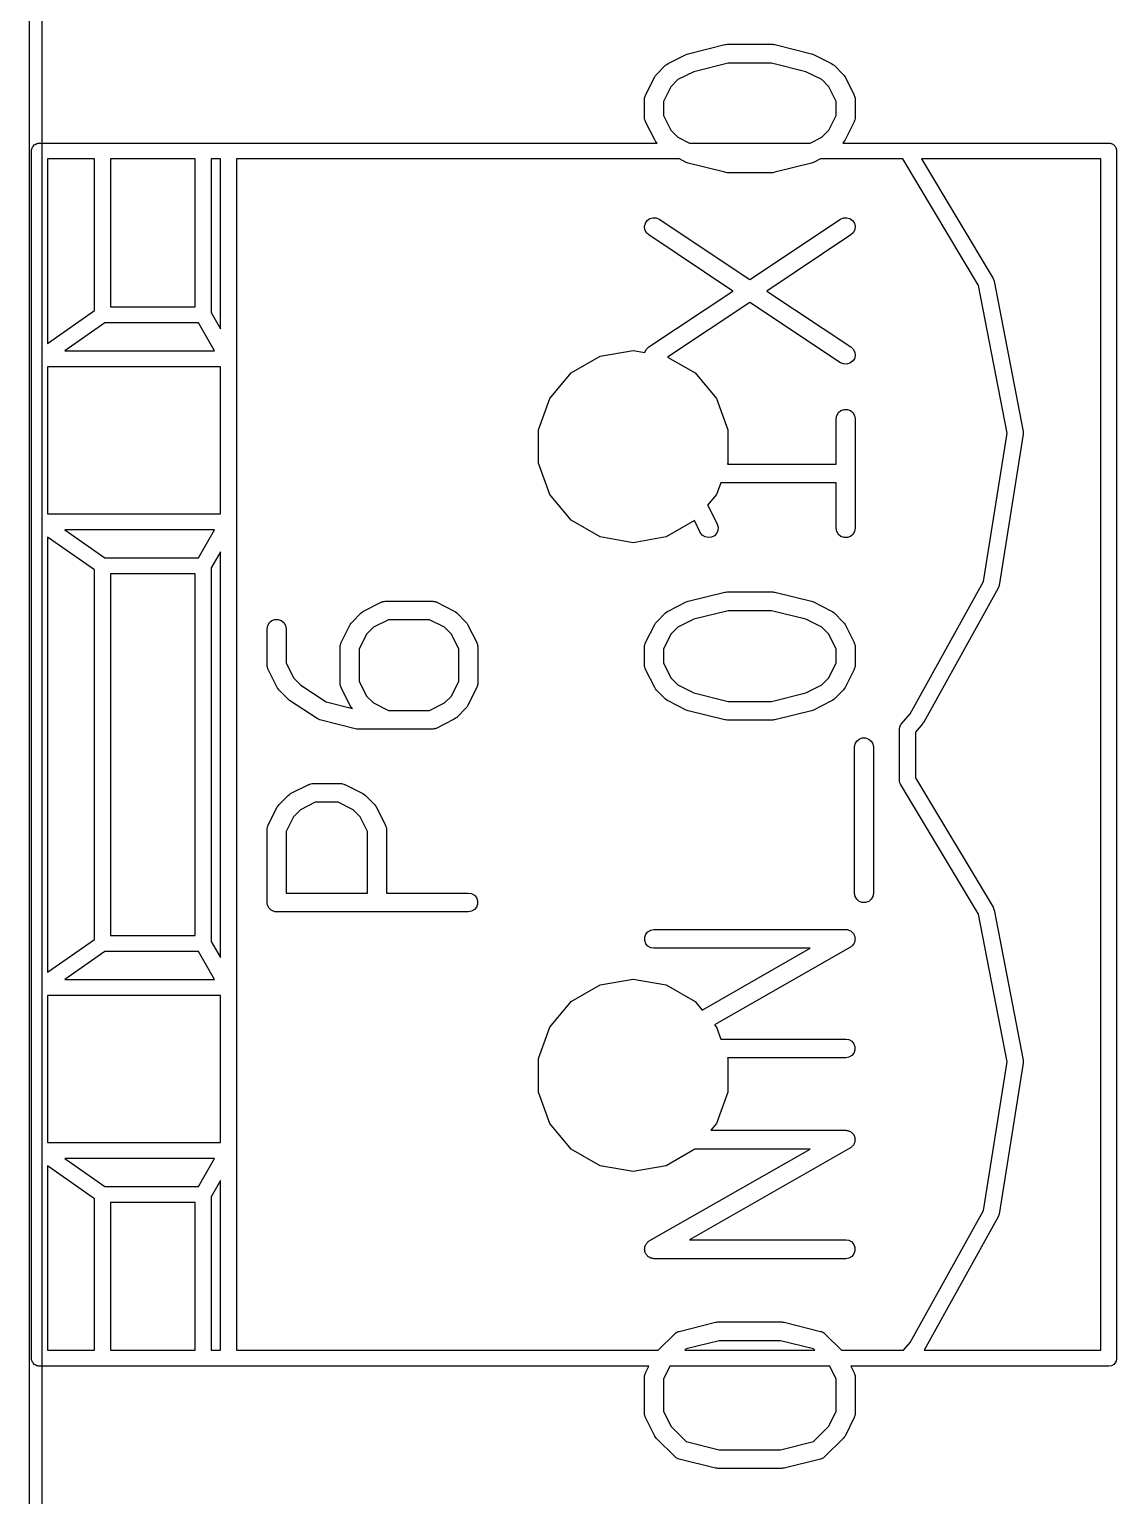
# Model space of a CAD drawing. Extents: x 10 to 287, y -200 to -10.
# Drawn here: x 74.45 to 83.09, y -118.59 to -106.93 of the extents above; entities that cross this region are included whole.
import ezdxf

# ---------------------------------------------------------------- set-up
doc = ezdxf.new("R2010")
doc.units = 0
doc.header["$MEASUREMENT"] = 0
doc.layers.add('BLACK', color=7, linetype='CONTINUOUS')

msp = doc.modelspace()

# ---------------------------------------------------------------- linework, layer by layer
at = {"layer": 'Black'}
for p, q in [((74.45, -130), (74.45, -30)), ((74.55, -30.05), (74.55, -129.95)), ((79.527, -107.204), (79.6722, -107.131)), ((79.6722, -107.131), (79.68, -107.129)), ((79.68, -107.129), (79.6875, -107.126)), ((79.6875, -107.126), (79.9778, -107.053)), ((79.9778, -107.053), (79.987, -107.052)), ((79.987, -107.052), (79.996, -107.051)), ((79.996, -107.051), (80.3589, -107.051)), ((80.3589, -107.051), (80.3679, -107.052)), ((80.3679, -107.052), (80.377, -107.053)), ((80.377, -107.053), (80.6673, -107.126)), ((80.6673, -107.126), (80.6748, -107.129)), ((80.6748, -107.129), (80.6827, -107.131)), ((80.6827, -107.131), (80.8278, -107.204)), ((79.435, -107.29), (79.5075, -107.218)), ((79.5075, -107.218), (79.5174, -107.211)), ((79.5174, -107.211), (79.527, -107.204)), ((79.7319, -107.269), (79.605, -107.332)), ((80.0052, -107.201), (79.7319, -107.269)), ((80.3496, -107.201), (80.0052, -107.201)), ((80.623, -107.269), (80.3496, -107.201)), ((80.7499, -107.332), (80.623, -107.269)), ((80.8278, -107.204), (80.8375, -107.211)), ((80.8375, -107.211), (80.8473, -107.218)), ((80.8473, -107.218), (80.9199, -107.29)), ((79.3483, -107.455), (79.4209, -107.31)), ((79.4209, -107.31), (79.4281, -107.3)), ((79.4281, -107.3), (79.435, -107.29)), ((79.5496, -107.388), (79.4904, -107.506)), ((79.605, -107.332), (79.5496, -107.388)), ((80.8052, -107.388), (80.7499, -107.332)), ((80.8644, -107.506), (80.8052, -107.388)), ((80.9199, -107.29), (80.9268, -107.3)), ((80.9268, -107.3), (80.9339, -107.31)), ((80.9339, -107.31), (81.0065, -107.455)), ((79.3404, -107.489), (79.3412, -107.484)), ((79.3404, -107.634), (79.3404, -107.489)), ((79.3409, -107.48), (79.3434, -107.472)), ((79.3412, -107.484), (79.3409, -107.48)), ((79.3434, -107.472), (79.345, -107.463)), ((79.345, -107.463), (79.3471, -107.459)), ((79.3471, -107.459), (79.3483, -107.455)), ((79.4904, -107.506), (79.4904, -107.616)), ((80.8644, -107.616), (80.8644, -107.506)), ((81.0065, -107.455), (81.0077, -107.459)), ((81.0077, -107.459), (81.0099, -107.463)), ((81.0099, -107.463), (81.0114, -107.472)), ((81.0114, -107.472), (81.0139, -107.48)), ((81.0139, -107.48), (81.0137, -107.484)), ((81.0137, -107.484), (81.0144, -107.489)), ((81.0144, -107.489), (81.0144, -107.634)), ((79.4904, -107.616), (79.5496, -107.734)), ((80.8052, -107.734), (80.8644, -107.616)), ((79.3412, -107.638), (79.3404, -107.634)), ((79.3409, -107.642), (79.3412, -107.638)), ((79.3434, -107.651), (79.3409, -107.642)), ((79.345, -107.659), (79.3434, -107.651)), ((79.3471, -107.663), (79.345, -107.659)), ((79.3483, -107.667), (79.3471, -107.663)), ((79.4209, -107.812), (79.3483, -107.667)), ((79.5496, -107.734), (79.605, -107.79)), ((80.7499, -107.79), (80.8052, -107.734)), ((81.0065, -107.667), (80.9339, -107.812)), ((81.0077, -107.663), (81.0065, -107.667)), ((81.0099, -107.659), (81.0077, -107.663)), ((81.0114, -107.651), (81.0099, -107.659)), ((81.0139, -107.642), (81.0114, -107.651)), ((81.0144, -107.634), (81.0137, -107.638)), ((81.0137, -107.638), (81.0139, -107.642)), ((74.4818, -107.86), (74.4824, -107.859)), ((74.4824, -107.859), (74.4832, -107.858)), ((74.4832, -107.858), (74.4892, -107.851)), ((74.4892, -107.851), (74.4972, -107.847)), ((74.4972, -107.847), (74.4993, -107.845)), ((74.4993, -107.845), (74.5018, -107.844)), ((74.5018, -107.844), (74.5083, -107.84)), ((74.5083, -107.84), (74.5157, -107.839)), ((74.5157, -107.839), (74.52, -107.837)), ((74.52, -107.837), (74.5245, -107.837)), ((74.5245, -107.837), (74.53, -107.837)), ((74.53, -107.837), (79.4396, -107.837)), ((79.4281, -107.822), (79.4209, -107.812)), ((79.435, -107.832), (79.4281, -107.822)), ((79.4396, -107.837), (79.435, -107.832)), ((79.605, -107.79), (79.6984, -107.837)), ((79.6984, -107.837), (80.6564, -107.837)), ((80.6564, -107.837), (80.7499, -107.79)), ((80.9199, -107.832), (80.9153, -107.837)), ((80.9153, -107.837), (83.03, -107.837)), ((80.9268, -107.822), (80.9199, -107.832)), ((80.9339, -107.812), (80.9268, -107.822)), ((83.03, -107.837), (83.0355, -107.837)), ((83.0355, -107.837), (83.0409, -107.837)), ((83.0409, -107.837), (83.0459, -107.839)), ((83.0459, -107.839), (83.0517, -107.84)), ((83.0517, -107.84), (83.0568, -107.843)), ((83.0568, -107.843), (83.0616, -107.845)), ((83.0616, -107.845), (83.0655, -107.848)), ((83.0655, -107.848), (83.0708, -107.851)), ((83.0708, -107.851), (83.0748, -107.856)), ((83.0748, -107.856), (83.0785, -107.859)), ((83.0785, -107.859), (83.0809, -107.863)), ((74.4675, -107.889), (74.4713, -107.878)), ((74.4675, -107.911), (74.4675, -107.889)), ((74.4675, -109.552), (74.4675, -107.911)), ((74.4675, -107.911), (74.4675, -107.911)), ((74.4713, -107.878), (74.4713, -107.878)), ((74.4713, -107.878), (74.4714, -107.878)), ((74.4714, -107.878), (74.475, -107.868)), ((74.475, -107.868), (74.4818, -107.86)), ((74.5945, -107.963), (74.5945, -109.43)), ((74.9679, -107.963), (74.5945, -107.963)), ((74.9679, -109.169), (74.9679, -107.963)), ((75.0949, -107.963), (75.0949, -109.138)), ((75.768, -107.963), (75.0949, -107.963)), ((75.768, -109.138), (75.768, -107.963)), ((75.895, -107.963), (75.895, -109.185)), ((75.9686, -107.963), (75.895, -107.963)), ((75.9686, -109.202), (75.9686, -107.963)), ((79.617, -107.963), (76.0956, -107.963)), ((76.0956, -107.963), (76.0956, -109.202)), ((79.6722, -107.991), (79.617, -107.963)), ((80.7378, -107.963), (80.6827, -107.991)), ((81.3929, -107.963), (80.7378, -107.963)), ((81.9959, -108.969), (81.3929, -107.963)), ((81.541, -107.963), (82.1105, -108.913)), ((82.9663, -107.963), (81.541, -107.963)), ((82.9663, -117.436), (82.9663, -107.963)), ((83.0809, -107.863), (83.085, -107.868)), ((83.085, -107.868), (83.0872, -107.874)), ((83.0872, -107.874), (83.0895, -107.878)), ((83.0895, -107.878), (83.0903, -107.883)), ((83.0903, -107.883), (83.0925, -107.889)), ((83.0925, -107.889), (83.0925, -107.895)), ((83.0925, -107.895), (83.0933, -107.9)), ((83.0933, -107.9), (83.0933, -117.499)), ((79.68, -107.993), (79.6722, -107.991)), ((79.6875, -107.997), (79.68, -107.993)), ((79.9778, -108.069), (79.6875, -107.997)), ((79.987, -108.07), (79.9778, -108.069)), ((79.996, -108.072), (79.987, -108.07)), ((80.3589, -108.072), (79.996, -108.072)), ((80.3679, -108.07), (80.3589, -108.072)), ((80.377, -108.069), (80.3679, -108.07)), ((80.6673, -107.997), (80.377, -108.069)), ((80.6748, -107.993), (80.6673, -107.997)), ((80.6827, -107.991), (80.6748, -107.993)), ((79.3612, -108.453), (79.3822, -108.437)), ((79.3822, -108.437), (79.4072, -108.43)), ((79.4072, -108.43), (79.4332, -108.432)), ((79.4332, -108.432), (79.457, -108.442)), ((79.457, -108.442), (80.1774, -108.922)), ((80.1774, -108.922), (80.8978, -108.442)), ((80.8978, -108.442), (80.9217, -108.432)), ((80.9217, -108.432), (80.9477, -108.43)), ((80.9477, -108.43), (80.9727, -108.437)), ((80.9727, -108.437), (80.9937, -108.453)), ((79.3406, -108.5), (79.3467, -108.474)), ((79.3434, -108.526), (79.3406, -108.5)), ((79.355, -108.549), (79.3434, -108.526)), ((79.3467, -108.474), (79.3612, -108.453)), ((79.3738, -108.567), (79.355, -108.549)), ((80.9999, -108.549), (80.981, -108.567)), ((80.9937, -108.453), (81.0081, -108.474)), ((81.0114, -108.526), (80.9999, -108.549)), ((81.0081, -108.474), (81.0143, -108.5)), ((81.0143, -108.5), (81.0114, -108.526)), ((80.0422, -109.013), (79.3738, -108.567)), ((80.981, -108.567), (80.3126, -109.013)), ((79.3738, -109.458), (80.0422, -109.013)), ((80.3126, -109.013), (80.981, -109.458)), ((82.2229, -110.143), (81.9959, -108.969)), ((82.1105, -108.913), (82.1184, -108.934)), ((82.1184, -108.934), (82.3498, -110.13)), ((75.0949, -109.138), (75.768, -109.138)), ((80.1774, -109.103), (79.524, -109.538)), ((80.8978, -109.583), (80.1774, -109.103)), ((74.5945, -109.43), (74.9679, -109.169)), ((75.895, -109.185), (75.9686, -109.314)), ((75.9686, -109.314), (75.9686, -109.202)), ((76.0956, -109.202), (76.0956, -109.552)), ((75.0514, -109.265), (74.7323, -109.489)), ((75.7947, -109.265), (75.0514, -109.265)), ((75.9226, -109.489), (75.7947, -109.265)), ((74.7323, -109.489), (75.9226, -109.489)), ((78.9884, -109.531), (79.25, -109.485)), ((79.25, -109.485), (79.3432, -109.502)), ((79.3434, -109.5), (79.355, -109.476)), ((79.355, -109.476), (79.3738, -109.458)), ((80.981, -109.458), (80.9999, -109.476)), ((80.9999, -109.476), (81.0114, -109.5)), ((74.4675, -110.848), (74.4675, -109.552)), ((76.0956, -109.552), (76.0956, -110.848)), ((78.7583, -109.664), (78.9884, -109.531)), ((79.3432, -109.502), (79.3434, -109.5)), ((79.524, -109.538), (79.7417, -109.664)), ((80.9217, -109.593), (80.8978, -109.583)), ((80.9477, -109.595), (80.9217, -109.593)), ((80.9727, -109.588), (80.9477, -109.595)), ((80.9937, -109.572), (80.9727, -109.588)), ((81.0081, -109.551), (80.9937, -109.572)), ((81.0143, -109.525), (81.0081, -109.551)), ((81.0114, -109.5), (81.0143, -109.525)), ((74.5945, -109.616), (74.5945, -110.784)), ((75.9686, -109.616), (74.5945, -109.616)), ((75.9686, -110.784), (75.9686, -109.616)), ((78.5876, -109.868), (78.7583, -109.664)), ((79.7417, -109.664), (79.9124, -109.868)), ((78.4967, -110.117), (78.5876, -109.868)), ((79.9124, -109.868), (80.0033, -110.117)), ((80.9019, -109.964), (80.9264, -109.955)), ((80.9264, -109.955), (80.9525, -109.955)), ((80.9525, -109.955), (80.9769, -109.964)), ((80.8644, -110.029), (80.869, -110.003)), ((80.8644, -110.389), (80.8644, -110.029)), ((80.869, -110.003), (80.882, -109.98)), ((80.882, -109.98), (80.9019, -109.964)), ((80.9769, -109.964), (80.9969, -109.98)), ((80.9969, -109.98), (81.0099, -110.003)), ((81.0099, -110.003), (81.0144, -110.029)), ((81.0144, -110.029), (81.0144, -110.899)), ((78.4967, -110.383), (78.4967, -110.117)), ((80.0033, -110.117), (80.0033, -110.383)), ((82.0348, -111.324), (82.2229, -110.143)), ((82.3501, -110.152), (82.1585, -111.355)), ((82.3498, -110.13), (82.3498, -110.13)), ((82.3498, -110.13), (82.3501, -110.152)), ((78.5876, -110.632), (78.4967, -110.383)), ((80.0033, -110.383), (80.001, -110.389)), ((80.001, -110.389), (80.8644, -110.389)), ((79.9464, -110.539), (79.9124, -110.632)), ((80.8644, -110.539), (79.9464, -110.539)), ((80.8644, -110.899), (80.8644, -110.539)), ((78.7583, -110.836), (78.5876, -110.632)), ((79.9124, -110.632), (79.8421, -110.716)), ((79.8421, -110.716), (79.8454, -110.721)), ((79.8454, -110.721), (79.9179, -110.866)), ((74.4675, -111.301), (74.4675, -110.848)), ((74.5945, -110.784), (75.9686, -110.784)), ((76.0956, -110.848), (76.0956, -111.198)), ((78.9884, -110.969), (78.7583, -110.836)), ((79.7367, -110.839), (79.5116, -110.969)), ((79.7838, -110.933), (79.7367, -110.839)), ((79.9179, -110.866), (79.9254, -110.891)), ((79.9254, -110.891), (79.9238, -110.917)), ((74.9679, -111.231), (74.5945, -110.97)), ((74.5945, -110.97), (74.5945, -111.301)), ((74.7323, -110.911), (75.0514, -111.135)), ((75.9226, -110.911), (74.7323, -110.911)), ((75.7947, -111.135), (75.9226, -110.911)), ((79.25, -111.015), (78.9884, -110.969)), ((79.5116, -110.969), (79.25, -111.015)), ((79.7993, -110.954), (79.7838, -110.933)), ((79.821, -110.968), (79.7993, -110.954)), ((79.8464, -110.974), (79.821, -110.968)), ((79.8722, -110.971), (79.8464, -110.974)), ((79.8955, -110.96), (79.8722, -110.971)), ((79.9134, -110.941), (79.8955, -110.96)), ((79.9238, -110.917), (79.9134, -110.941)), ((80.869, -110.925), (80.8644, -110.899)), ((80.882, -110.948), (80.869, -110.925)), ((80.9019, -110.964), (80.882, -110.948)), ((80.9264, -110.973), (80.9019, -110.964)), ((80.9525, -110.973), (80.9264, -110.973)), ((80.9769, -110.964), (80.9525, -110.973)), ((80.9969, -110.948), (80.9769, -110.964)), ((81.0099, -110.925), (80.9969, -110.948)), ((81.0144, -110.899), (81.0099, -110.925)), ((75.9686, -111.086), (75.895, -111.215)), ((75.9686, -111.198), (75.9686, -111.086)), ((74.9679, -111.301), (74.9679, -111.231)), ((75.0514, -111.135), (75.7947, -111.135)), ((75.895, -111.215), (75.895, -111.301)), ((75.9686, -111.301), (75.9686, -111.198)), ((76.0956, -111.198), (76.0956, -111.301)), ((74.4675, -114.552), (74.4675, -111.301)), ((74.5945, -111.301), (74.5945, -114.43)), ((74.9679, -114.169), (74.9679, -111.301)), ((75.0949, -111.262), (75.0949, -111.301)), ((75.768, -111.262), (75.0949, -111.262)), ((75.0949, -111.301), (75.0949, -114.138)), ((75.768, -111.301), (75.768, -111.262)), ((75.768, -114.138), (75.768, -111.301)), ((75.895, -111.301), (75.895, -114.185)), ((75.9686, -114.202), (75.9686, -111.301)), ((76.0956, -111.301), (76.0956, -114.202)), ((81.4517, -112.374), (82.0348, -111.324)), ((82.1585, -111.355), (82.1513, -111.376)), ((79.6875, -111.48), (79.9778, -111.407)), ((79.9778, -111.407), (79.987, -111.407)), ((79.987, -111.407), (79.996, -111.405)), ((79.996, -111.405), (80.3589, -111.405)), ((80.3589, -111.405), (80.3679, -111.407)), ((80.3679, -111.407), (80.377, -111.407)), ((80.377, -111.407), (80.6673, -111.48)), ((82.1513, -111.376), (81.5597, -112.441)), ((77.0155, -111.645), (77.0881, -111.572)), ((77.0881, -111.572), (77.098, -111.565)), ((77.098, -111.565), (77.1076, -111.558)), ((77.1076, -111.558), (77.2527, -111.485)), ((77.2527, -111.485), (77.2569, -111.484)), ((77.2569, -111.484), (77.2606, -111.482)), ((77.2606, -111.482), (77.2693, -111.481)), ((77.2693, -111.481), (77.2777, -111.478)), ((77.2777, -111.478), (77.282, -111.478)), ((77.282, -111.478), (77.2863, -111.478)), ((77.2863, -111.478), (77.6491, -111.478)), ((77.6491, -111.478), (77.6534, -111.478)), ((77.6534, -111.478), (77.6577, -111.478)), ((77.6577, -111.478), (77.6661, -111.481)), ((77.6661, -111.481), (77.6748, -111.482)), ((77.6748, -111.482), (77.6785, -111.484)), ((77.6785, -111.484), (77.6827, -111.485)), ((77.6827, -111.485), (77.8278, -111.558)), ((77.8278, -111.558), (77.8375, -111.565)), ((77.8375, -111.565), (77.8473, -111.572)), ((77.8473, -111.572), (77.9199, -111.645)), ((79.435, -111.645), (79.5075, -111.572)), ((79.5075, -111.572), (79.5174, -111.565)), ((79.5174, -111.565), (79.527, -111.558)), ((79.527, -111.558), (79.6722, -111.485)), ((79.6722, -111.485), (79.68, -111.483)), ((79.68, -111.483), (79.6875, -111.48)), ((80.0052, -111.555), (79.7319, -111.623)), ((80.3496, -111.555), (80.0052, -111.555)), ((80.623, -111.623), (80.3496, -111.555)), ((80.6673, -111.48), (80.6748, -111.483)), ((80.6748, -111.483), (80.6827, -111.485)), ((80.6827, -111.485), (80.8278, -111.558)), ((80.8278, -111.558), (80.8375, -111.565)), ((80.8375, -111.565), (80.8473, -111.572)), ((80.8473, -111.572), (80.9199, -111.645)), ((76.3404, -111.698), (76.345, -111.672)), ((76.3404, -111.988), (76.3404, -111.698)), ((76.345, -111.672), (76.358, -111.65)), ((76.358, -111.65), (76.3779, -111.633)), ((76.3779, -111.633), (76.4024, -111.624)), ((76.4024, -111.624), (76.4285, -111.624)), ((76.4285, -111.624), (76.4529, -111.633)), ((76.4529, -111.633), (76.4729, -111.65)), ((76.4729, -111.65), (76.4859, -111.672)), ((76.4859, -111.672), (76.4904, -111.698)), ((76.4904, -111.698), (76.4904, -111.97)), ((76.9289, -111.809), (77.0015, -111.664)), ((77.0015, -111.664), (77.0086, -111.655)), ((77.0086, -111.655), (77.0155, -111.645)), ((77.1856, -111.687), (77.1302, -111.742)), ((77.304, -111.628), (77.1856, -111.687)), ((77.6314, -111.628), (77.304, -111.628)), ((77.7499, -111.687), (77.6314, -111.628)), ((77.8052, -111.742), (77.7499, -111.687)), ((77.9199, -111.645), (77.9268, -111.655)), ((77.9268, -111.655), (77.9339, -111.664)), ((77.9339, -111.664), (78.0065, -111.809)), ((79.3483, -111.809), (79.4209, -111.664)), ((79.4209, -111.664), (79.4281, -111.655)), ((79.4281, -111.655), (79.435, -111.645)), ((79.605, -111.687), (79.5496, -111.742)), ((79.7319, -111.623), (79.605, -111.687)), ((80.7499, -111.687), (80.623, -111.623)), ((80.8052, -111.742), (80.7499, -111.687)), ((80.9199, -111.645), (80.9268, -111.655)), ((80.9268, -111.655), (80.9339, -111.664)), ((80.9339, -111.664), (81.0065, -111.809)), ((76.924, -111.826), (76.9255, -111.817)), ((76.9255, -111.817), (76.9277, -111.813)), ((76.9277, -111.813), (76.9289, -111.809)), ((77.1302, -111.742), (77.071, -111.861)), ((77.8644, -111.861), (77.8052, -111.742)), ((78.0065, -111.809), (78.0077, -111.813)), ((78.0077, -111.813), (78.0099, -111.817)), ((78.0099, -111.817), (78.0114, -111.826)), ((79.3434, -111.826), (79.345, -111.817)), ((79.345, -111.817), (79.3471, -111.813)), ((79.3471, -111.813), (79.3483, -111.809)), ((79.5496, -111.742), (79.4904, -111.861)), ((80.8644, -111.861), (80.8052, -111.742)), ((81.0065, -111.809), (81.0077, -111.813)), ((81.0077, -111.813), (81.0099, -111.817)), ((81.0099, -111.817), (81.0114, -111.826)), ((76.921, -111.843), (76.9218, -111.839)), ((76.921, -112.133), (76.921, -111.843)), ((76.9215, -111.834), (76.924, -111.826)), ((76.9218, -111.839), (76.9215, -111.834)), ((77.071, -111.861), (77.071, -112.115)), ((77.8644, -112.115), (77.8644, -111.861)), ((78.0114, -111.826), (78.0139, -111.834)), ((78.0139, -111.834), (78.0137, -111.839)), ((78.0137, -111.839), (78.0144, -111.843)), ((78.0144, -111.843), (78.0144, -112.133)), ((79.3404, -111.843), (79.3412, -111.839)), ((79.3404, -111.988), (79.3404, -111.843)), ((79.3409, -111.834), (79.3434, -111.826)), ((79.3412, -111.839), (79.3409, -111.834)), ((79.4904, -111.861), (79.4904, -111.97)), ((80.8644, -111.97), (80.8644, -111.861)), ((81.0114, -111.826), (81.0139, -111.834)), ((81.0139, -111.834), (81.0137, -111.839)), ((81.0137, -111.839), (81.0144, -111.843)), ((81.0144, -111.843), (81.0144, -111.988)), ((76.3412, -111.992), (76.3404, -111.988)), ((76.3409, -111.997), (76.3412, -111.992)), ((76.3434, -112.005), (76.3409, -111.997)), ((76.345, -112.014), (76.3434, -112.005)), ((76.3471, -112.017), (76.345, -112.014)), ((76.3483, -112.022), (76.3471, -112.017)), ((76.4209, -112.167), (76.3483, -112.022)), ((76.4904, -111.97), (76.5496, -112.089)), ((79.3412, -111.992), (79.3404, -111.988)), ((79.3409, -111.997), (79.3412, -111.992)), ((79.3434, -112.005), (79.3409, -111.997)), ((79.345, -112.014), (79.3434, -112.005)), ((79.3471, -112.017), (79.345, -112.014)), ((79.3483, -112.022), (79.3471, -112.017)), ((79.4209, -112.167), (79.3483, -112.022)), ((79.4904, -111.97), (79.5496, -112.089)), ((80.8052, -112.089), (80.8644, -111.97)), ((81.0065, -112.022), (80.9339, -112.167)), ((81.0077, -112.017), (81.0065, -112.022)), ((81.0099, -112.014), (81.0077, -112.017)), ((81.0114, -112.005), (81.0099, -112.014)), ((81.0139, -111.997), (81.0114, -112.005)), ((81.0144, -111.988), (81.0137, -111.992)), ((81.0137, -111.992), (81.0139, -111.997)), ((76.4281, -112.176), (76.4209, -112.167)), ((76.5496, -112.089), (76.6084, -112.147)), ((76.6084, -112.147), (76.8091, -112.281)), ((76.9218, -112.137), (76.921, -112.133)), ((76.9215, -112.142), (76.9218, -112.137)), ((76.924, -112.15), (76.9215, -112.142)), ((76.9255, -112.159), (76.924, -112.15)), ((76.9277, -112.163), (76.9255, -112.159)), ((76.9289, -112.167), (76.9277, -112.163)), ((77.0015, -112.312), (76.9289, -112.167)), ((77.071, -112.115), (77.1302, -112.234)), ((77.8052, -112.234), (77.8644, -112.115)), ((78.0065, -112.167), (77.9339, -112.312)), ((78.0077, -112.163), (78.0065, -112.167)), ((78.0099, -112.159), (78.0077, -112.163)), ((78.0114, -112.15), (78.0099, -112.159)), ((78.0139, -112.142), (78.0114, -112.15)), ((78.0144, -112.133), (78.0137, -112.137)), ((78.0137, -112.137), (78.0139, -112.142)), ((79.4281, -112.176), (79.4209, -112.167)), ((79.5496, -112.089), (79.605, -112.144)), ((79.605, -112.144), (79.7319, -112.208)), ((80.623, -112.208), (80.7499, -112.144)), ((80.7499, -112.144), (80.8052, -112.089)), ((80.9339, -112.167), (80.9268, -112.176)), ((76.435, -112.186), (76.4281, -112.176)), ((76.5075, -112.259), (76.435, -112.186)), ((76.5136, -112.263), (76.5075, -112.259)), ((76.519, -112.268), (76.5136, -112.263)), ((76.7367, -112.413), (76.519, -112.268)), ((76.8091, -112.281), (77.0176, -112.333)), ((77.1302, -112.234), (77.1856, -112.289)), ((77.1856, -112.289), (77.304, -112.348)), ((77.6314, -112.348), (77.7499, -112.289)), ((77.7499, -112.289), (77.8052, -112.234)), ((79.435, -112.186), (79.4281, -112.176)), ((79.5075, -112.259), (79.435, -112.186)), ((79.5174, -112.266), (79.5075, -112.259)), ((79.527, -112.273), (79.5174, -112.266)), ((79.6722, -112.345), (79.527, -112.273)), ((79.7319, -112.208), (80.0052, -112.276)), ((80.0052, -112.276), (80.3496, -112.276)), ((80.3496, -112.276), (80.623, -112.208)), ((80.8278, -112.273), (80.6827, -112.345)), ((80.8375, -112.266), (80.8278, -112.273)), ((80.8473, -112.259), (80.8375, -112.266)), ((80.9199, -112.186), (80.8473, -112.259)), ((80.9268, -112.176), (80.9199, -112.186)), ((77.0086, -112.321), (77.0015, -112.312)), ((77.0155, -112.331), (77.0086, -112.321)), ((77.0176, -112.333), (77.0155, -112.331)), ((77.304, -112.348), (77.6314, -112.348)), ((77.8473, -112.404), (77.8375, -112.411)), ((77.9199, -112.331), (77.8473, -112.404)), ((77.9268, -112.321), (77.9199, -112.331)), ((77.9339, -112.312), (77.9268, -112.321)), ((79.68, -112.348), (79.6722, -112.345)), ((79.6875, -112.351), (79.68, -112.348)), ((79.9778, -112.424), (79.6875, -112.351)), ((80.6673, -112.351), (80.377, -112.424)), ((80.6748, -112.348), (80.6673, -112.351)), ((80.6827, -112.345), (80.6748, -112.348)), ((81.3808, -112.458), (81.4517, -112.374)), ((76.7484, -112.418), (76.7367, -112.413)), ((76.7601, -112.424), (76.7484, -112.418)), ((77.0504, -112.496), (76.7601, -112.424)), ((77.0595, -112.497), (77.0504, -112.496)), ((77.0686, -112.498), (77.0595, -112.497)), ((77.6491, -112.498), (77.0686, -112.498)), ((77.6534, -112.498), (77.6491, -112.498)), ((77.6577, -112.498), (77.6534, -112.498)), ((77.6661, -112.495), (77.6577, -112.498)), ((77.6748, -112.494), (77.6661, -112.495)), ((77.6785, -112.492), (77.6748, -112.494)), ((77.6827, -112.491), (77.6785, -112.492)), ((77.8278, -112.418), (77.6827, -112.491)), ((77.8375, -112.411), (77.8278, -112.418)), ((79.987, -112.424), (79.9778, -112.424)), ((79.996, -112.426), (79.987, -112.424)), ((80.3589, -112.426), (79.996, -112.426)), ((80.3679, -112.424), (80.3589, -112.426)), ((80.377, -112.424), (80.3679, -112.424)), ((81.366, -112.499), (81.3698, -112.477)), ((81.3665, -112.502), (81.366, -112.499)), ((81.3665, -112.9), (81.3665, -112.502)), ((81.3698, -112.477), (81.3808, -112.458)), ((81.5529, -112.451), (81.4935, -112.521)), ((81.4935, -112.521), (81.4935, -112.884)), ((81.5559, -112.445), (81.5529, -112.451)), ((81.5597, -112.441), (81.5559, -112.445)), ((81.0096, -112.641), (81.0141, -112.615)), ((81.0141, -112.615), (81.0271, -112.593)), ((81.0271, -112.593), (81.0471, -112.576)), ((81.0471, -112.576), (81.0715, -112.567)), ((81.0715, -112.567), (81.0976, -112.567)), ((81.0976, -112.567), (81.1221, -112.576)), ((81.1221, -112.576), (81.142, -112.593)), ((81.142, -112.593), (81.155, -112.615)), ((81.155, -112.615), (81.1596, -112.641)), ((81.0096, -113.802), (81.0096, -112.641)), ((81.1596, -112.641), (81.1596, -113.802)), ((76.527, -113.009), (76.6722, -112.937)), ((76.6722, -112.937), (76.6763, -112.936)), ((76.6763, -112.936), (76.6801, -112.934)), ((76.6801, -112.934), (76.6887, -112.932)), ((76.6887, -112.932), (76.6971, -112.929)), ((76.6971, -112.929), (76.7015, -112.93)), ((76.7015, -112.93), (76.7057, -112.929)), ((76.7057, -112.929), (76.9234, -112.929)), ((76.9234, -112.929), (76.9277, -112.93)), ((76.9277, -112.93), (76.932, -112.929)), ((76.932, -112.929), (76.9404, -112.932)), ((76.9404, -112.932), (76.9491, -112.934)), ((76.9491, -112.934), (76.9528, -112.936)), ((76.9528, -112.936), (76.957, -112.937)), ((76.957, -112.937), (77.1021, -113.009)), ((81.3671, -112.904), (81.3665, -112.9)), ((81.3673, -112.913), (81.3671, -112.904)), ((81.3702, -112.921), (81.3673, -112.913)), ((81.3703, -112.922), (81.3702, -112.921)), ((81.3708, -112.923), (81.3703, -112.922)), ((81.3752, -112.934), (81.3708, -112.923)), ((81.9959, -113.969), (81.3752, -112.934)), ((81.4935, -112.884), (82.1105, -113.913)), ((76.4209, -113.116), (76.4281, -113.106)), ((76.4281, -113.106), (76.435, -113.096)), ((76.435, -113.096), (76.5075, -113.024)), ((76.5075, -113.024), (76.5174, -113.017)), ((76.5174, -113.017), (76.527, -113.009)), ((76.7234, -113.079), (76.605, -113.138)), ((76.9057, -113.079), (76.7234, -113.079)), ((77.0241, -113.138), (76.9057, -113.079)), ((77.1021, -113.009), (77.1118, -113.017)), ((77.1118, -113.017), (77.1216, -113.024)), ((77.1216, -113.024), (77.1942, -113.096)), ((77.1942, -113.096), (77.2011, -113.106)), ((77.2011, -113.106), (77.2082, -113.116)), ((76.3483, -113.261), (76.4209, -113.116)), ((76.5496, -113.194), (76.4904, -113.312)), ((76.605, -113.138), (76.5496, -113.194)), ((77.0795, -113.194), (77.0241, -113.138)), ((77.1387, -113.312), (77.0795, -113.194)), ((77.2082, -113.116), (77.2808, -113.261)), ((76.3404, -113.294), (76.3412, -113.29)), ((76.3404, -113.875), (76.3404, -113.294)), ((76.3409, -113.286), (76.3434, -113.277)), ((76.3412, -113.29), (76.3409, -113.286)), ((76.3434, -113.277), (76.345, -113.269)), ((76.345, -113.269), (76.3471, -113.265)), ((76.3471, -113.265), (76.3483, -113.261)), ((76.4904, -113.312), (76.4904, -113.8)), ((77.1387, -113.8), (77.1387, -113.312)), ((77.2808, -113.261), (77.282, -113.265)), ((77.282, -113.265), (77.2842, -113.269)), ((77.2842, -113.269), (77.2857, -113.277)), ((77.2857, -113.277), (77.2882, -113.286)), ((77.2882, -113.286), (77.288, -113.29)), ((77.288, -113.29), (77.2887, -113.294)), ((77.2887, -113.294), (77.2887, -113.8)), ((76.4904, -113.8), (77.1387, -113.8)), ((77.2887, -113.8), (77.9394, -113.8)), ((77.9394, -113.8), (77.9651, -113.804)), ((77.9651, -113.804), (77.9876, -113.817)), ((81.0141, -113.828), (81.0096, -113.802)), ((81.1596, -113.802), (81.155, -113.828)), ((76.3416, -113.881), (76.3404, -113.875)), ((76.3416, -113.888), (76.3416, -113.881)), ((76.3438, -113.894), (76.3416, -113.888)), ((76.345, -113.901), (76.3438, -113.894)), ((76.3482, -113.906), (76.345, -113.901)), ((76.3505, -113.912), (76.3482, -113.906)), ((76.3547, -113.917), (76.3505, -113.912)), ((76.358, -113.923), (76.3547, -113.917)), ((76.363, -113.927), (76.358, -113.923)), ((77.9876, -113.817), (78.0044, -113.837)), ((78.0044, -113.912), (77.9876, -113.932)), ((78.0044, -113.837), (78.0133, -113.862)), ((78.0133, -113.888), (78.0044, -113.912)), ((78.0133, -113.862), (78.0133, -113.888)), ((81.0271, -113.85), (81.0141, -113.828)), ((81.0471, -113.867), (81.0271, -113.85)), ((81.0715, -113.876), (81.0471, -113.867)), ((81.0976, -113.876), (81.0715, -113.876)), ((81.1221, -113.867), (81.0976, -113.876)), ((81.142, -113.85), (81.1221, -113.867)), ((81.155, -113.828), (81.142, -113.85)), ((82.1105, -113.913), (82.1171, -113.93)), ((76.3672, -113.932), (76.363, -113.927)), ((76.3729, -113.936), (76.3672, -113.932)), ((76.3779, -113.94), (76.3729, -113.936)), ((76.3841, -113.942), (76.3779, -113.94)), ((76.3898, -113.945), (76.3841, -113.942)), ((76.3962, -113.946), (76.3898, -113.945)), ((76.4024, -113.949), (76.3962, -113.946)), ((76.409, -113.949), (76.4024, -113.949)), ((76.4154, -113.95), (76.409, -113.949)), ((77.9394, -113.95), (76.4154, -113.95)), ((77.9651, -113.945), (77.9394, -113.95)), ((77.9876, -113.932), (77.9651, -113.945)), ((82.2229, -115.143), (81.9959, -113.969)), ((82.1171, -113.93), (82.1184, -113.934)), ((82.1184, -113.934), (82.3498, -115.13)), ((75.0949, -114.138), (75.768, -114.138)), ((79.3416, -114.152), (79.3505, -114.128)), ((79.3416, -114.178), (79.3416, -114.152)), ((79.3505, -114.128), (79.3672, -114.108)), ((79.3672, -114.108), (79.3898, -114.095)), ((79.3898, -114.095), (79.4154, -114.09)), ((79.4154, -114.09), (80.9394, -114.09)), ((80.9394, -114.09), (80.9461, -114.091)), ((80.9461, -114.091), (80.9528, -114.091)), ((80.9528, -114.091), (80.9588, -114.094)), ((80.9588, -114.094), (80.9651, -114.095)), ((80.9651, -114.095), (80.9709, -114.098)), ((80.9709, -114.098), (80.9772, -114.1)), ((80.9772, -114.1), (80.9821, -114.104)), ((80.9821, -114.104), (80.9876, -114.108)), ((80.9876, -114.108), (80.992, -114.113)), ((80.992, -114.113), (80.9971, -114.117)), ((80.9971, -114.117), (81.0003, -114.123)), ((81.0003, -114.123), (81.0044, -114.128)), ((81.0044, -114.128), (81.0067, -114.134)), ((81.0067, -114.134), (81.01, -114.14)), ((81.01, -114.14), (81.0111, -114.146)), ((81.0111, -114.146), (81.0133, -114.152)), ((81.0133, -114.152), (81.0133, -114.159)), ((74.5945, -114.43), (74.9679, -114.169)), ((75.0514, -114.265), (74.7323, -114.489)), ((75.7947, -114.265), (75.0514, -114.265)), ((75.9226, -114.489), (75.7947, -114.265)), ((75.895, -114.185), (75.9686, -114.314)), ((75.9686, -114.314), (75.9686, -114.202)), ((76.0956, -114.202), (76.0956, -114.552)), ((79.3505, -114.203), (79.3416, -114.178)), ((79.3672, -114.223), (79.3505, -114.203)), ((79.3898, -114.236), (79.3672, -114.223)), ((79.4154, -114.24), (79.3898, -114.236)), ((80.657, -114.24), (79.4154, -114.24)), ((79.7979, -114.731), (80.657, -114.24)), ((80.9766, -114.23), (79.8959, -114.848)), ((80.9818, -114.226), (80.9766, -114.23)), ((80.9876, -114.223), (80.9818, -114.226)), ((80.9917, -114.218), (80.9876, -114.223)), ((80.9967, -114.214), (80.9917, -114.218)), ((81.0001, -114.208), (80.9967, -114.214)), ((81.0044, -114.203), (81.0001, -114.208)), ((81.0066, -114.197), (81.0044, -114.203)), ((81.0098, -114.191), (81.0066, -114.197)), ((81.011, -114.184), (81.0098, -114.191)), ((81.0133, -114.178), (81.011, -114.184)), ((81.0133, -114.159), (81.0144, -114.165)), ((81.0144, -114.165), (81.0133, -114.172)), ((81.0133, -114.172), (81.0133, -114.178)), ((74.7323, -114.489), (75.9226, -114.489)), ((78.9884, -114.531), (79.25, -114.485)), ((79.25, -114.485), (79.5116, -114.531)), ((74.4675, -115.848), (74.4675, -114.552)), ((74.5945, -114.616), (74.5945, -115.784)), ((75.9686, -114.616), (74.5945, -114.616)), ((75.9686, -115.784), (75.9686, -114.616)), ((76.0956, -114.552), (76.0956, -115.848)), ((78.7583, -114.664), (78.9884, -114.531)), ((79.5116, -114.531), (79.7417, -114.664)), ((78.5876, -114.868), (78.7583, -114.664)), ((79.7417, -114.664), (79.7979, -114.731)), ((79.8959, -114.848), (79.9124, -114.868)), ((78.4967, -115.117), (78.5876, -114.868)), ((79.9124, -114.868), (79.9464, -114.961)), ((79.9464, -114.961), (80.9394, -114.961)), ((80.9394, -114.961), (80.9651, -114.966)), ((80.9651, -114.966), (80.9876, -114.979)), ((80.9876, -114.979), (81.0044, -114.999)), ((81.0044, -115.074), (80.9876, -115.093)), ((81.0044, -114.999), (81.0133, -115.023)), ((81.0133, -115.049), (81.0044, -115.074)), ((81.0133, -115.023), (81.0133, -115.049)), ((78.4967, -115.383), (78.4967, -115.117)), ((80.9394, -115.111), (80.001, -115.111)), ((80.001, -115.111), (80.0033, -115.117)), ((80.0033, -115.117), (80.0033, -115.383)), ((80.9651, -115.106), (80.9394, -115.111)), ((80.9876, -115.093), (80.9651, -115.106)), ((82.0348, -116.324), (82.2229, -115.143)), ((82.3501, -115.152), (82.1585, -116.355)), ((82.3498, -115.13), (82.3498, -115.13)), ((82.3498, -115.13), (82.3501, -115.152)), ((78.5876, -115.632), (78.4967, -115.383)), ((80.0033, -115.383), (79.9124, -115.632)), ((78.7583, -115.836), (78.5876, -115.632)), ((79.9124, -115.632), (79.8669, -115.687)), ((74.5945, -115.784), (75.9686, -115.784)), ((79.8669, -115.687), (80.9394, -115.687)), ((80.9394, -115.687), (80.9461, -115.688)), ((80.9461, -115.688), (80.9528, -115.688)), ((80.9528, -115.688), (80.9588, -115.69)), ((80.9588, -115.69), (80.9651, -115.691)), ((80.9651, -115.691), (80.9709, -115.695)), ((80.9709, -115.695), (80.9772, -115.697)), ((80.9772, -115.697), (80.9821, -115.701)), ((80.9821, -115.701), (80.9876, -115.704)), ((80.9876, -115.704), (80.992, -115.709)), ((80.992, -115.709), (80.9971, -115.714)), ((80.9971, -115.714), (81.0003, -115.719)), ((81.0003, -115.719), (81.0044, -115.724)), ((81.0044, -115.724), (81.0067, -115.731)), ((81.0098, -115.788), (81.0066, -115.793)), ((81.0067, -115.731), (81.01, -115.736)), ((81.011, -115.781), (81.0098, -115.788)), ((81.01, -115.736), (81.0111, -115.743)), ((81.0133, -115.775), (81.011, -115.781)), ((81.0111, -115.743), (81.0133, -115.749)), ((81.0133, -115.749), (81.0133, -115.755)), ((81.0133, -115.755), (81.0144, -115.762)), ((81.0144, -115.762), (81.0133, -115.768)), ((81.0133, -115.768), (81.0133, -115.775)), ((74.4675, -117.489), (74.4675, -115.848)), ((76.0956, -115.848), (76.0956, -116.198)), ((78.9884, -115.969), (78.7583, -115.836)), ((79.3782, -116.567), (80.657, -115.837)), ((79.7404, -115.837), (79.5116, -115.969)), ((80.9766, -115.827), (79.6978, -116.558)), ((80.657, -115.837), (79.7404, -115.837)), ((80.9818, -115.823), (80.9766, -115.827)), ((80.9876, -115.819), (80.9818, -115.823)), ((80.9917, -115.814), (80.9876, -115.819)), ((80.9967, -115.81), (80.9917, -115.814)), ((81.0001, -115.804), (80.9967, -115.81)), ((81.0044, -115.799), (81.0001, -115.804)), ((81.0066, -115.793), (81.0044, -115.799)), ((74.9679, -116.231), (74.5945, -115.97)), ((74.5945, -115.97), (74.5945, -117.436)), ((74.7323, -115.911), (75.0514, -116.135)), ((75.9226, -115.911), (74.7323, -115.911)), ((75.7947, -116.135), (75.9226, -115.911)), ((79.25, -116.015), (78.9884, -115.969)), ((79.5116, -115.969), (79.25, -116.015)), ((75.0514, -116.135), (75.7947, -116.135)), ((75.9686, -116.086), (75.895, -116.215)), ((75.9686, -116.198), (75.9686, -116.086)), ((74.9679, -117.436), (74.9679, -116.231)), ((75.895, -116.215), (75.895, -117.436)), ((75.9686, -117.436), (75.9686, -116.198)), ((76.0956, -116.198), (76.0956, -117.436)), ((75.0949, -116.262), (75.0949, -117.436)), ((75.768, -116.262), (75.0949, -116.262)), ((75.768, -117.436), (75.768, -116.262)), ((81.4517, -117.374), (82.0348, -116.324)), ((82.1585, -116.355), (82.1513, -116.376)), ((82.1513, -116.376), (81.562, -117.436)), ((79.3451, -116.607), (79.3483, -116.601)), ((79.3483, -116.601), (79.3505, -116.595)), ((79.3505, -116.595), (79.3548, -116.59)), ((79.3548, -116.59), (79.3582, -116.584)), ((79.3582, -116.584), (79.3631, -116.58)), ((79.3631, -116.58), (79.3672, -116.575)), ((79.3672, -116.575), (79.373, -116.572)), ((79.373, -116.572), (79.3782, -116.567)), ((79.6978, -116.558), (80.9394, -116.558)), ((80.9394, -116.558), (80.9651, -116.562)), ((80.9651, -116.562), (80.9876, -116.575)), ((80.9876, -116.575), (81.0044, -116.595)), ((81.0044, -116.595), (81.0133, -116.62)), ((79.3404, -116.632), (79.3416, -116.626)), ((79.3416, -116.639), (79.3404, -116.632)), ((79.3416, -116.62), (79.3439, -116.613)), ((79.3416, -116.626), (79.3416, -116.62)), ((79.3416, -116.646), (79.3416, -116.639)), ((79.3438, -116.652), (79.3416, -116.646)), ((79.3448, -116.658), (79.3438, -116.652)), ((79.3439, -116.613), (79.3451, -116.607)), ((79.3482, -116.664), (79.3448, -116.658)), ((79.3505, -116.67), (79.3482, -116.664)), ((79.3546, -116.675), (79.3505, -116.67)), ((79.3578, -116.681), (79.3546, -116.675)), ((79.3629, -116.685), (79.3578, -116.681)), ((79.3672, -116.69), (79.3629, -116.685)), ((79.3728, -116.693), (79.3672, -116.69)), ((79.3776, -116.697), (79.3728, -116.693)), ((79.3839, -116.7), (79.3776, -116.697)), ((79.3898, -116.703), (79.3839, -116.7)), ((79.3961, -116.704), (79.3898, -116.703)), ((79.4021, -116.706), (79.3961, -116.704)), ((79.4088, -116.706), (79.4021, -116.706)), ((79.4154, -116.708), (79.4088, -116.706)), ((80.9394, -116.708), (79.4154, -116.708)), ((80.9651, -116.703), (80.9394, -116.708)), ((80.9876, -116.69), (80.9651, -116.703)), ((81.0044, -116.67), (80.9876, -116.69)), ((81.0133, -116.646), (81.0044, -116.67)), ((81.0133, -116.62), (81.0133, -116.646)), ((79.5801, -117.305), (79.586, -117.301)), ((79.586, -117.301), (79.5912, -117.296)), ((79.5912, -117.296), (79.5966, -117.294)), ((79.5966, -117.294), (79.6014, -117.29)), ((79.6014, -117.29), (79.6084, -117.288)), ((79.6084, -117.288), (79.615, -117.286)), ((79.615, -117.286), (79.9052, -117.213)), ((79.9052, -117.213), (79.9144, -117.212)), ((79.9144, -117.212), (79.9234, -117.211)), ((79.9234, -117.211), (80.4314, -117.211)), ((80.4314, -117.211), (80.4405, -117.212)), ((80.4405, -117.212), (80.4496, -117.213)), ((80.4496, -117.213), (80.7399, -117.286)), ((80.7399, -117.286), (80.7465, -117.288)), ((80.7465, -117.288), (80.7534, -117.29)), ((80.7534, -117.29), (80.7583, -117.294)), ((80.7583, -117.294), (80.7637, -117.296)), ((80.7637, -117.296), (80.7689, -117.301)), ((80.7689, -117.301), (80.7747, -117.305)), ((79.4489, -117.436), (79.5801, -117.305)), ((79.9327, -117.361), (79.6715, -117.426)), ((80.4222, -117.361), (79.9327, -117.361)), ((80.6834, -117.426), (80.4222, -117.361)), ((80.7747, -117.305), (80.906, -117.436)), ((81.3989, -117.436), (81.4517, -117.374)), ((74.4675, -117.511), (74.4675, -117.489)), ((74.4675, -117.489), (74.4675, -117.489)), ((74.4713, -117.522), (74.4675, -117.511)), ((74.4714, -117.522), (74.4713, -117.522)), ((74.4713, -117.522), (74.4713, -117.522)), ((74.475, -117.532), (74.4714, -117.522)), ((74.4818, -117.54), (74.475, -117.532)), ((74.5945, -117.436), (74.9679, -117.436)), ((75.0949, -117.436), (75.768, -117.436)), ((75.895, -117.436), (75.9686, -117.436)), ((76.0956, -117.436), (79.4489, -117.436)), ((79.6715, -117.426), (79.661, -117.436)), ((79.661, -117.436), (80.6939, -117.436)), ((80.6939, -117.436), (80.6834, -117.426)), ((80.906, -117.436), (81.3989, -117.436)), ((81.562, -117.436), (82.9663, -117.436)), ((83.085, -117.532), (83.0789, -117.539)), ((83.0883, -117.523), (83.085, -117.532)), ((83.0895, -117.521), (83.0883, -117.523)), ((83.0899, -117.518), (83.0895, -117.521)), ((83.0925, -117.511), (83.0899, -117.518)), ((83.0933, -117.499), (83.0925, -117.503)), ((83.0925, -117.503), (83.0925, -117.511)), ((74.4824, -117.541), (74.4818, -117.54)), ((74.4832, -117.542), (74.4824, -117.541)), ((74.4892, -117.549), (74.4832, -117.542)), ((74.4972, -117.553), (74.4892, -117.549)), ((74.4993, -117.555), (74.4972, -117.553)), ((74.5018, -117.556), (74.4993, -117.555)), ((74.5083, -117.56), (74.5018, -117.556)), ((74.5157, -117.561), (74.5083, -117.56)), ((74.52, -117.563), (74.5157, -117.561)), ((74.5245, -117.563), (74.52, -117.563)), ((74.53, -117.563), (74.5245, -117.563)), ((79.3741, -117.563), (74.53, -117.563)), ((79.3404, -117.649), (79.3412, -117.644)), ((79.3404, -117.939), (79.3404, -117.649)), ((79.3409, -117.64), (79.3434, -117.632)), ((79.3412, -117.644), (79.3409, -117.64)), ((79.3434, -117.632), (79.345, -117.623)), ((79.345, -117.623), (79.3471, -117.619)), ((79.3471, -117.619), (79.3483, -117.615)), ((79.3483, -117.615), (79.3741, -117.563)), ((79.5418, -117.563), (79.4904, -117.666)), ((80.813, -117.563), (79.5418, -117.563)), ((80.8644, -117.666), (80.813, -117.563)), ((83.03, -117.563), (80.9807, -117.563)), ((80.9807, -117.563), (81.0065, -117.615)), ((81.0065, -117.615), (81.0077, -117.619)), ((81.0077, -117.619), (81.0099, -117.623)), ((81.0099, -117.623), (81.0114, -117.632)), ((81.0114, -117.632), (81.0139, -117.64)), ((81.0139, -117.64), (81.0137, -117.644)), ((81.0137, -117.644), (81.0144, -117.649)), ((81.0144, -117.649), (81.0144, -117.939)), ((83.0517, -117.56), (83.03, -117.563)), ((83.0708, -117.549), (83.0517, -117.56)), ((83.0779, -117.54), (83.0708, -117.549)), ((83.0785, -117.54), (83.0779, -117.54)), ((83.0789, -117.539), (83.0785, -117.54)), ((79.4904, -117.666), (79.4904, -117.921)), ((80.8644, -117.921), (80.8644, -117.666)), ((79.3412, -117.943), (79.3404, -117.939)), ((79.3409, -117.947), (79.3412, -117.943)), ((79.3434, -117.956), (79.3409, -117.947)), ((79.345, -117.965), (79.3434, -117.956)), ((79.3471, -117.968), (79.345, -117.965)), ((79.3483, -117.972), (79.3471, -117.968)), ((79.4209, -118.118), (79.3483, -117.972)), ((79.4904, -117.921), (79.5496, -118.04)), ((80.8052, -118.04), (80.8644, -117.921)), ((81.0065, -117.972), (80.9339, -118.118)), ((81.0077, -117.968), (81.0065, -117.972)), ((81.0099, -117.965), (81.0077, -117.968)), ((81.0114, -117.956), (81.0099, -117.965)), ((81.0139, -117.947), (81.0114, -117.956)), ((81.0144, -117.939), (81.0137, -117.943)), ((81.0137, -117.943), (81.0139, -117.947)), ((79.4281, -118.127), (79.4209, -118.118)), ((79.5496, -118.04), (79.6715, -118.161)), ((80.6834, -118.161), (80.8052, -118.04)), ((80.9339, -118.118), (80.9268, -118.127)), ((79.435, -118.137), (79.4281, -118.127)), ((79.5801, -118.282), (79.435, -118.137)), ((79.6715, -118.161), (79.9327, -118.227)), ((79.9327, -118.227), (80.4222, -118.227)), ((80.4222, -118.227), (80.6834, -118.161)), ((80.9199, -118.137), (80.7747, -118.282)), ((80.9268, -118.127), (80.9199, -118.137)), ((79.586, -118.286), (79.5801, -118.282)), ((79.5912, -118.291), (79.586, -118.286)), ((79.5966, -118.294), (79.5912, -118.291)), ((79.6014, -118.297), (79.5966, -118.294)), ((79.6084, -118.299), (79.6014, -118.297)), ((79.615, -118.302), (79.6084, -118.299)), ((79.9052, -118.374), (79.615, -118.302)), ((80.7399, -118.302), (80.4496, -118.374)), ((80.7465, -118.299), (80.7399, -118.302)), ((80.7534, -118.297), (80.7465, -118.299)), ((80.7583, -118.294), (80.7534, -118.297)), ((80.7637, -118.291), (80.7583, -118.294)), ((80.7689, -118.286), (80.7637, -118.291)), ((80.7747, -118.282), (80.7689, -118.286)), ((79.9144, -118.375), (79.9052, -118.374)), ((79.9234, -118.377), (79.9144, -118.375)), ((80.4314, -118.377), (79.9234, -118.377)), ((80.4405, -118.375), (80.4314, -118.377)), ((80.4496, -118.374), (80.4405, -118.375))]:
    msp.add_line(p, q, dxfattribs=at)

doc.saveas('drawing.dxf')
